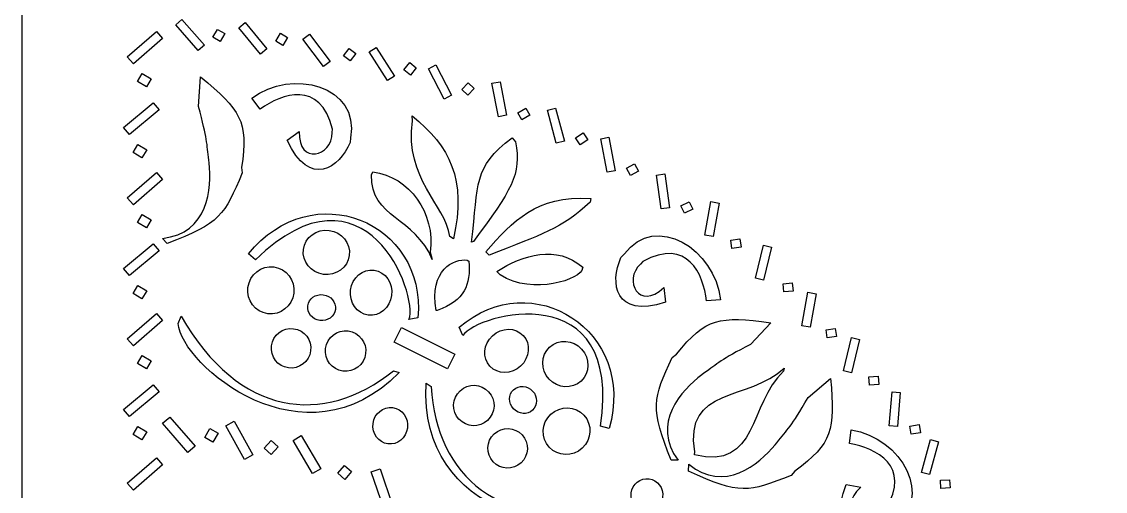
# Model space of a CAD drawing. Header units: centimetres. Extents: x -11.3 to 11.3, y -11.3 to 11.3.
# Drawn here: x -11.27 to -3.92, y -7.06 to -3.88 of the extents above; entities that cross this region are included whole.
import ezdxf

# ---------------------------------------------------------------- set-up
doc = ezdxf.new("R2010")
doc.units = ezdxf.units.CM
doc.header["$MEASUREMENT"] = 0
doc.layers.add('Camada 1', color=7, linetype='Continuous')

msp = doc.modelspace()

# ---------------------------------------------------------------- linework, layer by layer
at = {"layer": 'Camada 1'}
for points, knots in [([(11.26657, -11.26657), (11.26657, -11.26657), (-11.26657, -11.26657), (-11.26657, -11.26657), (-11.26657, -11.26657), (-11.26657, -11.26657), (-11.26657, 11.26657), (-11.26657, 11.26657), (-11.26657, 11.26657), (-11.26657, 11.26657), (11.26657, 11.26657), (11.26657, 11.26657), (11.26657, 11.26657), (11.26657, 11.26657), (11.26657, -11.26657), (11.26657, -11.26657)], [0, 0, 0, 0, 0.2, 0.2, 0.2, 0.2, 0.4, 0.4, 0.4, 0.4, 0.6, 0.6, 0.6, 0.6, 1, 1, 1, 1]), ([(-10.02755, -4.03789), (-10.02755, -4.03789), (-10.17945, -3.86321), (-10.17945, -3.86321), (-10.17945, -3.86321), (-10.17945, -3.86321), (-10.22189, -3.90015), (-10.22189, -3.90015), (-10.22189, -3.90015), (-10.22189, -3.90015), (-10.07002, -4.0748), (-10.07002, -4.0748), (-10.07002, -4.0748), (-10.07002, -4.0748), (-10.02755, -4.03789), (-10.02755, -4.03789)], [0, 0, 0, 0, 0.2, 0.2, 0.2, 0.2, 0.4, 0.4, 0.4, 0.4, 0.6, 0.6, 0.6, 0.6, 1, 1, 1, 1]), ([(-9.60318, -4.06247), (-9.60318, -4.06247), (-9.75092, -3.88425), (-9.75092, -3.88425), (-9.75092, -3.88425), (-9.75092, -3.88425), (-9.79423, -3.92026), (-9.79423, -3.92026), (-9.79423, -3.92026), (-9.79423, -3.92026), (-9.64649, -4.09832), (-9.64649, -4.09832), (-9.64649, -4.09832), (-9.64649, -4.09832), (-9.60318, -4.06247), (-9.60318, -4.06247)], [0, 0, 0, 0, 0.2, 0.2, 0.2, 0.2, 0.4, 0.4, 0.4, 0.4, 0.6, 0.6, 0.6, 0.6, 1, 1, 1, 1]), ([(-10.50838, -4.16507), (-10.50838, -4.16507), (-10.31082, -3.99325), (-10.31082, -3.99325), (-10.31082, -3.99325), (-10.31082, -3.99325), (-10.35262, -3.94528), (-10.35262, -3.94528), (-10.35262, -3.94528), (-10.35262, -3.94528), (-10.55016, -4.11705), (-10.55016, -4.11705), (-10.55016, -4.11705), (-10.55016, -4.11705), (-10.50838, -4.16507), (-10.50838, -4.16507)], [0, 0, 0, 0, 0.2, 0.2, 0.2, 0.2, 0.4, 0.4, 0.4, 0.4, 0.6, 0.6, 0.6, 0.6, 1, 1, 1, 1]), ([(-9.88952, -3.95954), (-9.88952, -3.95954), (-9.93812, -3.93107), (-9.93812, -3.93107), (-9.93812, -3.93107), (-9.93812, -3.93107), (-9.96971, -3.98507), (-9.96971, -3.98507), (-9.96971, -3.98507), (-9.96971, -3.98507), (-9.92113, -4.01343), (-9.92113, -4.01343), (-9.92113, -4.01343), (-9.92113, -4.01343), (-9.88952, -3.95954), (-9.88952, -3.95954)], [0, 0, 0, 0, 0.2, 0.2, 0.2, 0.2, 0.4, 0.4, 0.4, 0.4, 0.6, 0.6, 0.6, 0.6, 1, 1, 1, 1]), ([(-9.46335, -3.9873), (-9.46335, -3.9873), (-9.51124, -3.95775), (-9.51124, -3.95775), (-9.51124, -3.95775), (-9.51124, -3.95775), (-9.54413, -4.01104), (-9.54413, -4.01104), (-9.54413, -4.01104), (-9.54413, -4.01104), (-9.49624, -4.04059), (-9.49624, -4.04059), (-9.49624, -4.04059), (-9.49624, -4.04059), (-9.46335, -3.9873), (-9.46335, -3.9873)], [0, 0, 0, 0, 0.2, 0.2, 0.2, 0.2, 0.4, 0.4, 0.4, 0.4, 0.6, 0.6, 0.6, 0.6, 1, 1, 1, 1]), ([(-9.17485, -4.14806), (-9.17485, -4.14806), (-9.31524, -3.96399), (-9.31524, -3.96399), (-9.31524, -3.96399), (-9.31524, -3.96399), (-9.35998, -3.9982), (-9.35998, -3.9982), (-9.35998, -3.9982), (-9.35998, -3.9982), (-9.21964, -4.18224), (-9.21964, -4.18224), (-9.21964, -4.18224), (-9.21964, -4.18224), (-9.17485, -4.14806), (-9.17485, -4.14806)], [0, 0, 0, 0, 0.2, 0.2, 0.2, 0.2, 0.4, 0.4, 0.4, 0.4, 0.6, 0.6, 0.6, 0.6, 1, 1, 1, 1]), ([(-9.00165, -4.09445), (-9.00165, -4.09445), (-9.04671, -4.06064), (-9.04671, -4.06064), (-9.04671, -4.06064), (-9.04671, -4.06064), (-9.08423, -4.11073), (-9.08423, -4.11073), (-9.08423, -4.11073), (-9.08423, -4.11073), (-9.0392, -4.14454), (-9.0392, -4.14454), (-9.0392, -4.14454), (-9.0392, -4.14454), (-9.00165, -4.09445), (-9.00165, -4.09445)], [0, 0, 0, 0, 0.2, 0.2, 0.2, 0.2, 0.4, 0.4, 0.4, 0.4, 0.6, 0.6, 0.6, 0.6, 1, 1, 1, 1]), ([(-8.73945, -4.24881), (-8.73945, -4.24881), (-8.86304, -4.05315), (-8.86304, -4.05315), (-8.86304, -4.05315), (-8.86304, -4.05315), (-8.91061, -4.08321), (-8.91061, -4.08321), (-8.91061, -4.08321), (-8.91061, -4.08321), (-8.78708, -4.27887), (-8.78708, -4.27887), (-8.78708, -4.27887), (-8.78708, -4.27887), (-8.73945, -4.24881), (-8.73945, -4.24881)], [0, 0, 0, 0, 0.2, 0.2, 0.2, 0.2, 0.4, 0.4, 0.4, 0.4, 0.6, 0.6, 0.6, 0.6, 1, 1, 1, 1]), ([(-8.59113, -4.1923), (-8.59113, -4.1923), (-8.63484, -4.15685), (-8.63484, -4.15685), (-8.63484, -4.15685), (-8.63484, -4.15685), (-8.67424, -4.20545), (-8.67424, -4.20545), (-8.67424, -4.20545), (-8.67424, -4.20545), (-8.63058, -4.24085), (-8.63058, -4.24085), (-8.63058, -4.24085), (-8.63058, -4.24085), (-8.59113, -4.1923), (-8.59113, -4.1923)], [0, 0, 0, 0, 0.2, 0.2, 0.2, 0.2, 0.4, 0.4, 0.4, 0.4, 0.6, 0.6, 0.6, 0.6, 1, 1, 1, 1]), ([(-8.3512, -4.37745), (-8.3512, -4.37745), (-8.45881, -4.17253), (-8.45881, -4.17253), (-8.45881, -4.17253), (-8.45881, -4.17253), (-8.5086, -4.19864), (-8.5086, -4.19864), (-8.5086, -4.19864), (-8.5086, -4.19864), (-8.40105, -4.40361), (-8.40105, -4.40361), (-8.40105, -4.40361), (-8.40105, -4.40361), (-8.3512, -4.37745), (-8.3512, -4.37745)], [0, 0, 0, 0, 0.2, 0.2, 0.2, 0.2, 0.4, 0.4, 0.4, 0.4, 0.6, 0.6, 0.6, 0.6, 1, 1, 1, 1]), ([(-10.41979, -4.3212), (-10.41979, -4.3212), (-10.38762, -4.26625), (-10.38762, -4.26625), (-10.38762, -4.26625), (-10.38762, -4.26625), (-10.44861, -4.23048), (-10.44861, -4.23048), (-10.44861, -4.23048), (-10.44861, -4.23048), (-10.48078, -4.28543), (-10.48078, -4.28543), (-10.48078, -4.28543), (-10.48078, -4.28543), (-10.41979, -4.3212), (-10.41979, -4.3212)], [0, 0, 0, 0, 0.2, 0.2, 0.2, 0.2, 0.4, 0.4, 0.4, 0.4, 0.6, 0.6, 0.6, 0.6, 1, 1, 1, 1]), ([(-10.06766, -4.45445), (-10.00569, -4.67609), (-10.01244, -4.70451), (-9.99733, -4.81907), (-9.99733, -4.81907), (-9.99733, -4.81907), (-9.99566, -4.83743), (-9.99566, -4.83743), (-9.99566, -4.83743), (-9.9755, -5.00721), (-10.00304, -5.31585), (-10.31078, -5.34847), (-10.31078, -5.34847), (-10.31078, -5.34847), (-10.27982, -5.38271), (-10.27982, -5.38271), (-10.27982, -5.38271), (-9.92115, -5.24804), (-9.88932, -5.18941), (-9.77153, -4.90506), (-9.77153, -4.90506), (-9.77153, -4.90506), (-9.77486, -4.86823), (-9.77486, -4.86823), (-9.77486, -4.86823), (-9.72972, -4.5488), (-9.78161, -4.48019), (-10.05352, -4.25376), (-10.05352, -4.25376), (-10.05352, -4.25376), (-10.06766, -4.45445), (-10.06766, -4.45445)], [0, 0, 0, 0, 0.1111111, 0.1111111, 0.1111111, 0.1111111, 0.2222222, 0.2222222, 0.2222222, 0.2222222, 0.3333333, 0.3333333, 0.3333333, 0.3333333, 0.4444444, 0.4444444, 0.4444444, 0.4444444, 0.5555556, 0.5555556, 0.5555556, 0.5555556, 0.6666667, 0.6666667, 0.6666667, 0.6666667, 0.7777778, 0.7777778, 0.7777778, 0.7777778, 1, 1, 1, 1]), ([(-9.64872, -4.47196), (-9.50074, -4.3656), (-9.24489, -4.2727), (-9.15869, -4.60809), (-9.15869, -4.60809), (-9.15869, -4.60809), (-9.16115, -4.63153), (-9.16115, -4.63153), (-9.16115, -4.63153), (-9.16028, -4.79377), (-9.39107, -4.85664), (-9.38451, -4.6241), (-9.38451, -4.6241), (-9.38451, -4.6241), (-9.46717, -4.68257), (-9.46717, -4.68257), (-9.46717, -4.68257), (-9.3117, -5.01632), (-9.11181, -4.86815), (-9.03913, -4.69924), (-9.03913, -4.69924), (-9.03913, -4.69924), (-9.03741, -4.6667), (-9.03741, -4.6667), (-9.03741, -4.6667), (-8.9723, -4.3129), (-9.43309, -4.19257), (-9.70651, -4.39836), (-9.70651, -4.39836), (-9.70651, -4.39836), (-9.64872, -4.47196), (-9.64872, -4.47196)], [0, 0, 0, 0, 0.1111111, 0.1111111, 0.1111111, 0.1111111, 0.2222222, 0.2222222, 0.2222222, 0.2222222, 0.3333333, 0.3333333, 0.3333333, 0.3333333, 0.4444444, 0.4444444, 0.4444444, 0.4444444, 0.5555556, 0.5555556, 0.5555556, 0.5555556, 0.6666667, 0.6666667, 0.6666667, 0.6666667, 0.7777778, 0.7777778, 0.7777778, 0.7777778, 1, 1, 1, 1]), ([(-8.19883, -4.33292), (-8.19883, -4.33292), (-8.23963, -4.29403), (-8.23963, -4.29403), (-8.23963, -4.29403), (-8.23963, -4.29403), (-8.28278, -4.33933), (-8.28278, -4.33933), (-8.28278, -4.33933), (-8.28278, -4.33933), (-8.24206, -4.3782), (-8.24206, -4.3782), (-8.24206, -4.3782), (-8.24206, -4.3782), (-8.19883, -4.33292), (-8.19883, -4.33292)], [0, 0, 0, 0, 0.2, 0.2, 0.2, 0.2, 0.4, 0.4, 0.4, 0.4, 0.6, 0.6, 0.6, 0.6, 1, 1, 1, 1]), ([(-7.97846, -4.51316), (-7.97846, -4.51316), (-8.02304, -4.28609), (-8.02304, -4.28609), (-8.02304, -4.28609), (-8.02304, -4.28609), (-8.07829, -4.29694), (-8.07829, -4.29694), (-8.07829, -4.29694), (-8.07829, -4.29694), (-8.03371, -4.52401), (-8.03371, -4.52401), (-8.03371, -4.52401), (-8.03371, -4.52401), (-7.97846, -4.51316), (-7.97846, -4.51316)], [0, 0, 0, 0, 0.2, 0.2, 0.2, 0.2, 0.4, 0.4, 0.4, 0.4, 0.6, 0.6, 0.6, 0.6, 1, 1, 1, 1]), ([(-10.53616, -4.64505), (-10.53616, -4.64505), (-10.33468, -4.47794), (-10.33468, -4.47794), (-10.33468, -4.47794), (-10.33468, -4.47794), (-10.37537, -4.42894), (-10.37537, -4.42894), (-10.37537, -4.42894), (-10.37537, -4.42894), (-10.5768, -4.596), (-10.5768, -4.596), (-10.5768, -4.596), (-10.5768, -4.596), (-10.53616, -4.64505), (-10.53616, -4.64505)], [0, 0, 0, 0, 0.2, 0.2, 0.2, 0.2, 0.4, 0.4, 0.4, 0.4, 0.6, 0.6, 0.6, 0.6, 1, 1, 1, 1]), ([(-7.81976, -4.51406), (-7.81976, -4.51406), (-7.84767, -4.46519), (-7.84767, -4.46519), (-7.84767, -4.46519), (-7.84767, -4.46519), (-7.90202, -4.49633), (-7.90202, -4.49633), (-7.90202, -4.49633), (-7.90202, -4.49633), (-7.87405, -4.54512), (-7.87405, -4.54512), (-7.87405, -4.54512), (-7.87405, -4.54512), (-7.81976, -4.51406), (-7.81976, -4.51406)], [0, 0, 0, 0, 0.2, 0.2, 0.2, 0.2, 0.4, 0.4, 0.4, 0.4, 0.6, 0.6, 0.6, 0.6, 1, 1, 1, 1]), ([(-7.5869, -4.68948), (-7.5869, -4.68948), (-7.64609, -4.46583), (-7.64609, -4.46583), (-7.64609, -4.46583), (-7.64609, -4.46583), (-7.70049, -4.4802), (-7.70049, -4.4802), (-7.70049, -4.4802), (-7.70049, -4.4802), (-7.64133, -4.70391), (-7.64133, -4.70391), (-7.64133, -4.70391), (-7.64133, -4.70391), (-7.5869, -4.68948), (-7.5869, -4.68948)], [0, 0, 0, 0, 0.2, 0.2, 0.2, 0.2, 0.4, 0.4, 0.4, 0.4, 0.6, 0.6, 0.6, 0.6, 1, 1, 1, 1]), ([(-8.61721, -4.55144), (-8.66933, -4.95242), (-8.39395, -5.11394), (-8.36342, -5.33522), (-8.36342, -5.33522), (-8.36342, -5.33522), (-8.33921, -5.35152), (-8.33921, -5.35152), (-8.33921, -5.35152), (-8.24732, -4.94851), (-8.36289, -4.72279), (-8.61948, -4.51819), (-8.61948, -4.51819), (-8.61948, -4.51819), (-8.61721, -4.55144), (-8.61721, -4.55144)], [0, 0, 0, 0, 0.2, 0.2, 0.2, 0.2, 0.4, 0.4, 0.4, 0.4, 0.6, 0.6, 0.6, 0.6, 1, 1, 1, 1]), ([(-7.94054, -4.66569), (-8.21129, -4.87423), (-8.16438, -4.96946), (-8.21695, -5.37401), (-8.21695, -5.37401), (-8.21695, -5.37401), (-8.20317, -5.36922), (-8.20317, -5.36922), (-8.20317, -5.36922), (-7.94795, -5.0269), (-7.87366, -4.91144), (-7.918, -4.6949), (-7.918, -4.6949), (-7.918, -4.6949), (-7.94054, -4.66569), (-7.94054, -4.66569)], [0, 0, 0, 0, 0.2, 0.2, 0.2, 0.2, 0.4, 0.4, 0.4, 0.4, 0.6, 0.6, 0.6, 0.6, 1, 1, 1, 1]), ([(-7.42844, -4.68006), (-7.42844, -4.68006), (-7.4595, -4.6332), (-7.4595, -4.6332), (-7.4595, -4.6332), (-7.4595, -4.6332), (-7.5117, -4.66765), (-7.5117, -4.66765), (-7.5117, -4.66765), (-7.5117, -4.66765), (-7.48061, -4.71464), (-7.48061, -4.71464), (-7.48061, -4.71464), (-7.48061, -4.71464), (-7.42844, -4.68006), (-7.42844, -4.68006)], [0, 0, 0, 0, 0.2, 0.2, 0.2, 0.2, 0.4, 0.4, 0.4, 0.4, 0.6, 0.6, 0.6, 0.6, 1, 1, 1, 1]), ([(-7.24223, -4.88982), (-7.24223, -4.88982), (-7.28475, -4.66233), (-7.28475, -4.66233), (-7.28475, -4.66233), (-7.28475, -4.66233), (-7.3401, -4.67268), (-7.3401, -4.67268), (-7.3401, -4.67268), (-7.3401, -4.67268), (-7.29755, -4.90017), (-7.29755, -4.90017), (-7.29755, -4.90017), (-7.29755, -4.90017), (-7.24223, -4.88982), (-7.24223, -4.88982)], [0, 0, 0, 0, 0.2, 0.2, 0.2, 0.2, 0.4, 0.4, 0.4, 0.4, 0.6, 0.6, 0.6, 0.6, 1, 1, 1, 1]), ([(-10.4512, -4.80319), (-10.4512, -4.80319), (-10.41778, -4.749), (-10.41778, -4.749), (-10.41778, -4.749), (-10.41778, -4.749), (-10.478, -4.71183), (-10.478, -4.71183), (-10.478, -4.71183), (-10.478, -4.71183), (-10.51139, -4.76602), (-10.51139, -4.76602), (-10.51139, -4.76602), (-10.51139, -4.76602), (-10.4512, -4.80319), (-10.4512, -4.80319)], [0, 0, 0, 0, 0.2, 0.2, 0.2, 0.2, 0.4, 0.4, 0.4, 0.4, 0.6, 0.6, 0.6, 0.6, 1, 1, 1, 1]), ([(-8.57996, -5.88666), (-8.5217, -5.23565), (-9.29709, -4.91752), (-9.72905, -5.4542), (-9.72905, -5.4542), (-9.72905, -5.4542), (-9.68145, -5.49323), (-9.68145, -5.49323), (-9.68145, -5.49323), (-8.93588, -4.77354), (-8.57274, -5.7295), (-8.64079, -5.89855), (-8.64079, -5.89855), (-8.64079, -5.89855), (-8.57996, -5.88666), (-8.57996, -5.88666)], [0, 0, 0, 0, 0.2, 0.2, 0.2, 0.2, 0.4, 0.4, 0.4, 0.4, 0.6, 0.6, 0.6, 0.6, 1, 1, 1, 1]), ([(-7.08356, -4.89217), (-7.08356, -4.89217), (-7.11105, -4.84301), (-7.11105, -4.84301), (-7.11105, -4.84301), (-7.11105, -4.84301), (-7.16563, -4.87357), (-7.16563, -4.87357), (-7.16563, -4.87357), (-7.16563, -4.87357), (-7.13811, -4.92276), (-7.13811, -4.92276), (-7.13811, -4.92276), (-7.13811, -4.92276), (-7.08356, -4.89217), (-7.08356, -4.89217)], [0, 0, 0, 0, 0.2, 0.2, 0.2, 0.2, 0.4, 0.4, 0.4, 0.4, 0.6, 0.6, 0.6, 0.6, 1, 1, 1, 1]), ([(-10.50838, -5.12133), (-10.50838, -5.12133), (-10.31082, -4.94951), (-10.31082, -4.94951), (-10.31082, -4.94951), (-10.31082, -4.94951), (-10.35262, -4.90157), (-10.35262, -4.90157), (-10.35262, -4.90157), (-10.35262, -4.90157), (-10.55016, -5.07328), (-10.55016, -5.07328), (-10.55016, -5.07328), (-10.55016, -5.07328), (-10.50838, -5.12133), (-10.50838, -5.12133)], [0, 0, 0, 0, 0.2, 0.2, 0.2, 0.2, 0.4, 0.4, 0.4, 0.4, 0.6, 0.6, 0.6, 0.6, 1, 1, 1, 1]), ([(-8.49604, -5.44314), (-8.46111, -5.17467), (-8.63566, -4.93104), (-8.88625, -4.89847), (-8.88625, -4.89847), (-8.88625, -4.89847), (-8.89525, -4.91702), (-8.89525, -4.91702), (-8.89525, -4.91702), (-8.90075, -5.21277), (-8.59691, -5.20608), (-8.48245, -5.49101), (-8.48245, -5.49101), (-8.48245, -5.49101), (-8.49604, -5.44314), (-8.49604, -5.44314)], [0, 0, 0, 0, 0.2, 0.2, 0.2, 0.2, 0.4, 0.4, 0.4, 0.4, 0.6, 0.6, 0.6, 0.6, 1, 1, 1, 1]), ([(-6.87395, -5.14083), (-6.87395, -5.14083), (-6.90626, -4.91167), (-6.90626, -4.91167), (-6.90626, -4.91167), (-6.90626, -4.91167), (-6.96201, -4.9195), (-6.96201, -4.9195), (-6.96201, -4.9195), (-6.96201, -4.9195), (-6.9297, -5.14874), (-6.9297, -5.14874), (-6.9297, -5.14874), (-6.9297, -5.14874), (-6.87395, -5.14083), (-6.87395, -5.14083)], [0, 0, 0, 0, 0.2, 0.2, 0.2, 0.2, 0.4, 0.4, 0.4, 0.4, 0.6, 0.6, 0.6, 0.6, 1, 1, 1, 1]), ([(-7.40786, -5.07738), (-7.78042, -5.05537), (-7.93517, -5.23277), (-8.12009, -5.43933), (-8.12009, -5.43933), (-8.12009, -5.43933), (-8.0967, -5.46206), (-8.0967, -5.46206), (-8.0967, -5.46206), (-7.74279, -5.32371), (-7.60569, -5.28225), (-7.41124, -5.10334), (-7.41124, -5.10334), (-7.41124, -5.10334), (-7.40786, -5.07738), (-7.40786, -5.07738)], [0, 0, 0, 0, 0.2, 0.2, 0.2, 0.2, 0.4, 0.4, 0.4, 0.4, 0.6, 0.6, 0.6, 0.6, 1, 1, 1, 1]), ([(-6.71555, -5.1503), (-6.71555, -5.1503), (-6.74079, -5.09998), (-6.74079, -5.09998), (-6.74079, -5.09998), (-6.74079, -5.09998), (-6.7967, -5.12811), (-6.7967, -5.12811), (-6.7967, -5.12811), (-6.7967, -5.12811), (-6.77146, -5.17843), (-6.77146, -5.17843), (-6.77146, -5.17843), (-6.77146, -5.17843), (-6.71555, -5.1503), (-6.71555, -5.1503)], [0, 0, 0, 0, 0.2, 0.2, 0.2, 0.2, 0.4, 0.4, 0.4, 0.4, 0.6, 0.6, 0.6, 0.6, 1, 1, 1, 1]), ([(-6.57879, -5.33673), (-6.57879, -5.33673), (-6.53749, -5.10895), (-6.53749, -5.10895), (-6.53749, -5.10895), (-6.53749, -5.10895), (-6.59292, -5.0989), (-6.59292, -5.0989), (-6.59292, -5.0989), (-6.59292, -5.0989), (-6.6342, -5.32665), (-6.6342, -5.32665), (-6.6342, -5.32665), (-6.6342, -5.32665), (-6.57879, -5.33673), (-6.57879, -5.33673)], [0, 0, 0, 0, 0.2, 0.2, 0.2, 0.2, 0.4, 0.4, 0.4, 0.4, 0.6, 0.6, 0.6, 0.6, 1, 1, 1, 1]), ([(-10.41979, -5.27743), (-10.41979, -5.27743), (-10.38762, -5.22248), (-10.38762, -5.22248), (-10.38762, -5.22248), (-10.38762, -5.22248), (-10.44861, -5.18671), (-10.44861, -5.18671), (-10.44861, -5.18671), (-10.44861, -5.18671), (-10.48078, -5.24166), (-10.48078, -5.24166), (-10.48078, -5.24166), (-10.48078, -5.24166), (-10.41979, -5.27743), (-10.41979, -5.27743)], [0, 0, 0, 0, 0.2, 0.2, 0.2, 0.2, 0.4, 0.4, 0.4, 0.4, 0.6, 0.6, 0.6, 0.6, 1, 1, 1, 1]), ([(-6.52899, -5.76456), (-6.56378, -5.4242), (-6.96521, -5.16782), (-7.18045, -5.45603), (-7.18045, -5.45603), (-7.18045, -5.45603), (-7.20326, -5.47937), (-7.20326, -5.47937), (-7.20326, -5.47937), (-7.27777, -5.64751), (-7.25067, -5.89477), (-6.9001, -5.78219), (-6.9001, -5.78219), (-6.9001, -5.78219), (-6.91336, -5.68173), (-6.91336, -5.68173), (-6.91336, -5.68173), (-7.07944, -5.84453), (-7.19017, -5.63254), (-7.07055, -5.52301), (-7.07055, -5.52301), (-7.07055, -5.52301), (-7.05512, -5.50523), (-7.05512, -5.50523), (-7.05512, -5.50523), (-6.75051, -5.34061), (-6.64478, -5.59143), (-6.62218, -5.77222), (-6.62218, -5.77222), (-6.62218, -5.77222), (-6.52899, -5.76456), (-6.52899, -5.76456)], [0, 0, 0, 0, 0.1111111, 0.1111111, 0.1111111, 0.1111111, 0.2222222, 0.2222222, 0.2222222, 0.2222222, 0.3333333, 0.3333333, 0.3333333, 0.3333333, 0.4444444, 0.4444444, 0.4444444, 0.4444444, 0.5555556, 0.5555556, 0.5555556, 0.5555556, 0.6666667, 0.6666667, 0.6666667, 0.6666667, 0.7777778, 0.7777778, 0.7777778, 0.7777778, 1, 1, 1, 1]), ([(-9.18146, -5.29482), (-9.26729, -5.28365), (-9.34555, -5.34131), (-9.35622, -5.42351), (-9.35622, -5.42351), (-9.36694, -5.50577), (-9.30598, -5.58155), (-9.22017, -5.59268), (-9.22017, -5.59268), (-9.13429, -5.6039), (-9.05602, -5.54617), (-9.04533, -5.46399), (-9.04533, -5.46399), (-9.03467, -5.38173), (-9.09561, -5.3059), (-9.18146, -5.29482)], [0, 0, 0, 0, 0.2, 0.2, 0.2, 0.2, 0.4, 0.4, 0.4, 0.4, 0.6, 0.6, 0.6, 0.6, 1, 1, 1, 1]), ([(-6.38876, -5.40726), (-6.38876, -5.40726), (-6.39691, -5.35159), (-6.39691, -5.35159), (-6.39691, -5.35159), (-6.39691, -5.35159), (-6.45885, -5.36067), (-6.45885, -5.36067), (-6.45885, -5.36067), (-6.45885, -5.36067), (-6.45059, -5.41636), (-6.45059, -5.41636), (-6.45059, -5.41636), (-6.45059, -5.41636), (-6.38876, -5.40726), (-6.38876, -5.40726)], [0, 0, 0, 0, 0.2, 0.2, 0.2, 0.2, 0.4, 0.4, 0.4, 0.4, 0.6, 0.6, 0.6, 0.6, 1, 1, 1, 1]), ([(-10.53616, -5.60128), (-10.53616, -5.60128), (-10.33468, -5.43417), (-10.33468, -5.43417), (-10.33468, -5.43417), (-10.33468, -5.43417), (-10.37537, -5.38517), (-10.37537, -5.38517), (-10.37537, -5.38517), (-10.37537, -5.38517), (-10.5768, -5.55223), (-10.5768, -5.55223), (-10.5768, -5.55223), (-10.5768, -5.55223), (-10.53616, -5.60128), (-10.53616, -5.60128)], [0, 0, 0, 0, 0.2, 0.2, 0.2, 0.2, 0.4, 0.4, 0.4, 0.4, 0.6, 0.6, 0.6, 0.6, 1, 1, 1, 1]), ([(-8.02203, -5.59697), (-7.79668, -5.73818), (-7.4726, -5.62618), (-7.46283, -5.55104), (-7.46283, -5.55104), (-7.46283, -5.55104), (-7.46196, -5.54461), (-7.46196, -5.54461), (-7.46196, -5.54461), (-7.63944, -5.38975), (-7.86582, -5.45918), (-8.04539, -5.57416), (-8.04539, -5.57416), (-8.04539, -5.57416), (-8.02203, -5.59697), (-8.02203, -5.59697)], [0, 0, 0, 0, 0.2, 0.2, 0.2, 0.2, 0.4, 0.4, 0.4, 0.4, 0.6, 0.6, 0.6, 0.6, 1, 1, 1, 1]), ([(-6.23604, -5.63253), (-6.23604, -5.63253), (-6.18273, -5.40732), (-6.18273, -5.40732), (-6.18273, -5.40732), (-6.18273, -5.40732), (-6.23753, -5.39436), (-6.23753, -5.39436), (-6.23753, -5.39436), (-6.23753, -5.39436), (-6.29079, -5.61955), (-6.29079, -5.61955), (-6.29079, -5.61955), (-6.29079, -5.61955), (-6.23604, -5.63253), (-6.23604, -5.63253)], [0, 0, 0, 0, 0.2, 0.2, 0.2, 0.2, 0.4, 0.4, 0.4, 0.4, 0.6, 0.6, 0.6, 0.6, 1, 1, 1, 1]), ([(-8.24592, -5.4954), (-8.3354, -5.48378), (-8.50466, -5.56049), (-8.45497, -5.83708), (-8.45497, -5.83708), (-8.45497, -5.83708), (-8.44846, -5.8379), (-8.44846, -5.8379), (-8.44846, -5.8379), (-8.26182, -5.7699), (-8.22161, -5.66317), (-8.2338, -5.50357), (-8.2338, -5.50357), (-8.2338, -5.50357), (-8.24592, -5.4954), (-8.24592, -5.4954)], [0, 0, 0, 0, 0.2, 0.2, 0.2, 0.2, 0.4, 0.4, 0.4, 0.4, 0.6, 0.6, 0.6, 0.6, 1, 1, 1, 1]), ([(-9.55609, -5.54249), (-9.64197, -5.53132), (-9.72077, -5.59337), (-9.73217, -5.68092), (-9.73217, -5.68092), (-9.74355, -5.76858), (-9.6832, -5.84872), (-9.59734, -5.8598), (-9.59734, -5.8598), (-9.51148, -5.87102), (-9.43266, -5.80903), (-9.42129, -5.72137), (-9.42129, -5.72137), (-9.40988, -5.63375), (-9.47023, -5.55374), (-9.55609, -5.54249)], [0, 0, 0, 0, 0.2, 0.2, 0.2, 0.2, 0.4, 0.4, 0.4, 0.4, 0.6, 0.6, 0.6, 0.6, 1, 1, 1, 1]), ([(-8.87738, -5.5648), (-8.95424, -5.55488), (-9.02544, -5.61489), (-9.03637, -5.69902), (-9.03637, -5.69902), (-9.0473, -5.783), (-8.99382, -5.85923), (-8.91688, -5.86925), (-8.91688, -5.86925), (-8.83994, -5.87917), (-8.76877, -5.81922), (-8.75787, -5.73513), (-8.75787, -5.73513), (-8.74694, -5.65102), (-8.80041, -5.5748), (-8.87738, -5.5648)], [0, 0, 0, 0, 0.2, 0.2, 0.2, 0.2, 0.4, 0.4, 0.4, 0.4, 0.6, 0.6, 0.6, 0.6, 1, 1, 1, 1]), ([(-8.27508, -6.00818), (-8.17679, -5.85485), (-7.18714, -5.59686), (-7.34187, -6.62154), (-7.34187, -6.62154), (-7.34187, -6.62154), (-7.28237, -6.63773), (-7.28237, -6.63773), (-7.28237, -6.63773), (-7.09528, -5.97471), (-7.80381, -5.52704), (-8.30067, -5.9518), (-8.30067, -5.9518), (-8.30067, -5.9518), (-8.27508, -6.00818), (-8.27508, -6.00818)], [0, 0, 0, 0, 0.2, 0.2, 0.2, 0.2, 0.4, 0.4, 0.4, 0.4, 0.6, 0.6, 0.6, 0.6, 1, 1, 1, 1]), ([(-6.0361, -5.70619), (-6.0361, -5.70619), (-6.04134, -5.65015), (-6.04134, -5.65015), (-6.04134, -5.65015), (-6.04134, -5.65015), (-6.10362, -5.65597), (-6.10362, -5.65597), (-6.10362, -5.65597), (-6.10362, -5.65597), (-6.09835, -5.71198), (-6.09835, -5.71198), (-6.09835, -5.71198), (-6.09835, -5.71198), (-6.0361, -5.70619), (-6.0361, -5.70619)], [0, 0, 0, 0, 0.2, 0.2, 0.2, 0.2, 0.4, 0.4, 0.4, 0.4, 0.6, 0.6, 0.6, 0.6, 1, 1, 1, 1]), ([(-10.4512, -5.75948), (-10.4512, -5.75948), (-10.41778, -5.70527), (-10.41778, -5.70527), (-10.41778, -5.70527), (-10.41778, -5.70527), (-10.478, -5.6681), (-10.478, -5.6681), (-10.478, -5.6681), (-10.478, -5.6681), (-10.51139, -5.72231), (-10.51139, -5.72231), (-10.51139, -5.72231), (-10.51139, -5.72231), (-10.4512, -5.75948), (-10.4512, -5.75948)], [0, 0, 0, 0, 0.2, 0.2, 0.2, 0.2, 0.4, 0.4, 0.4, 0.4, 0.6, 0.6, 0.6, 0.6, 1, 1, 1, 1]), ([(-9.22166, -5.73085), (-9.27352, -5.72413), (-9.32067, -5.75781), (-9.32691, -5.80604), (-9.32691, -5.80604), (-9.33321, -5.85441), (-9.29622, -5.89904), (-9.24439, -5.90574), (-9.24439, -5.90574), (-9.19253, -5.91257), (-9.14538, -5.87878), (-9.13911, -5.83044), (-9.13911, -5.83044), (-9.13281, -5.78218), (-9.16977, -5.73757), (-9.22166, -5.73085)], [0, 0, 0, 0, 0.2, 0.2, 0.2, 0.2, 0.4, 0.4, 0.4, 0.4, 0.6, 0.6, 0.6, 0.6, 1, 1, 1, 1]), ([(-5.92069, -5.95207), (-5.92069, -5.95207), (-5.87952, -5.72421), (-5.87952, -5.72421), (-5.87952, -5.72421), (-5.87952, -5.72421), (-5.935, -5.71429), (-5.935, -5.71429), (-5.935, -5.71429), (-5.935, -5.71429), (-5.97609, -5.94196), (-5.97609, -5.94196), (-5.97609, -5.94196), (-5.97609, -5.94196), (-5.92069, -5.95207), (-5.92069, -5.95207)], [0, 0, 0, 0, 0.2, 0.2, 0.2, 0.2, 0.4, 0.4, 0.4, 0.4, 0.6, 0.6, 0.6, 0.6, 1, 1, 1, 1]), ([(-10.50838, -6.07756), (-10.50838, -6.07756), (-10.31082, -5.90577), (-10.31082, -5.90577), (-10.31082, -5.90577), (-10.31082, -5.90577), (-10.35262, -5.85777), (-10.35262, -5.85777), (-10.35262, -5.85777), (-10.35262, -5.85777), (-10.55016, -6.02954), (-10.55016, -6.02954), (-10.55016, -6.02954), (-10.55016, -6.02954), (-10.50838, -6.07756), (-10.50838, -6.07756)], [0, 0, 0, 0, 0.2, 0.2, 0.2, 0.2, 0.4, 0.4, 0.4, 0.4, 0.6, 0.6, 0.6, 0.6, 1, 1, 1, 1]), ([(-8.74533, -6.24721), (-9.22274, -6.62649), (-9.79353, -6.55884), (-10.18556, -5.87566), (-10.18556, -5.87566), (-10.18556, -5.87566), (-10.20525, -5.9258), (-10.20525, -5.9258), (-10.20525, -5.9258), (-10.18313, -6.21189), (-9.34562, -6.91344), (-8.70731, -6.25873), (-8.70731, -6.25873), (-8.70731, -6.25873), (-8.74533, -6.24721), (-8.74533, -6.24721)], [0, 0, 0, 0, 0.2, 0.2, 0.2, 0.2, 0.4, 0.4, 0.4, 0.4, 0.6, 0.6, 0.6, 0.6, 1, 1, 1, 1]), ([(-6.18707, -5.92098), (-6.53791, -5.87539), (-6.62353, -5.88402), (-6.82728, -6.1341), (-6.82728, -6.1341), (-6.82728, -6.1341), (-6.85654, -6.15672), (-6.85654, -6.15672), (-6.85654, -6.15672), (-6.98507, -6.43636), (-7.00645, -6.49951), (-6.86154, -6.85414), (-6.86154, -6.85414), (-6.86154, -6.85414), (-6.81537, -6.85358), (-6.81537, -6.85358), (-6.81537, -6.85358), (-7.00047, -6.60559), (-6.79277, -6.37574), (-6.65453, -6.27515), (-6.65453, -6.27515), (-6.65453, -6.27515), (-6.63998, -6.26388), (-6.63998, -6.26388), (-6.63998, -6.26388), (-6.54568, -6.19713), (-6.52933, -6.17278), (-6.32468, -6.06774), (-6.32468, -6.06774), (-6.32468, -6.06774), (-6.18707, -5.92098), (-6.18707, -5.92098)], [0, 0, 0, 0, 0.1111111, 0.1111111, 0.1111111, 0.1111111, 0.2222222, 0.2222222, 0.2222222, 0.2222222, 0.3333333, 0.3333333, 0.3333333, 0.3333333, 0.4444444, 0.4444444, 0.4444444, 0.4444444, 0.5555556, 0.5555556, 0.5555556, 0.5555556, 0.6666667, 0.6666667, 0.6666667, 0.6666667, 0.7777778, 0.7777778, 0.7777778, 0.7777778, 1, 1, 1, 1]), ([(-8.07405, -6.00893), (-8.13628, -6.06664), (-8.14398, -6.1594), (-8.09125, -6.21634), (-8.09125, -6.21634), (-8.03852, -6.27317), (-7.94539, -6.27264), (-7.88323, -6.21502), (-7.88323, -6.21502), (-7.82103, -6.15739), (-7.81333, -6.06452), (-7.86606, -6.00769), (-7.86606, -6.00769), (-7.91874, -5.95072), (-8.01187, -5.95141), (-8.07405, -6.00893)], [0, 0, 0, 0, 0.2, 0.2, 0.2, 0.2, 0.4, 0.4, 0.4, 0.4, 0.6, 0.6, 0.6, 0.6, 1, 1, 1, 1]), ([(-9.42282, -5.96159), (-9.49614, -5.95209), (-9.56337, -6.00379), (-9.57287, -6.07711), (-9.57287, -6.07711), (-9.5824, -6.15037), (-9.53064, -6.2176), (-9.45733, -6.22713), (-9.45733, -6.22713), (-9.38404, -6.23666), (-9.31684, -6.18496), (-9.30734, -6.11167), (-9.30734, -6.11167), (-9.2978, -6.03829), (-9.3495, -5.97106), (-9.42282, -5.96159)], [0, 0, 0, 0, 0.2, 0.2, 0.2, 0.2, 0.4, 0.4, 0.4, 0.4, 0.6, 0.6, 0.6, 0.6, 1, 1, 1, 1]), ([(-9.05269, -5.97667), (-9.12781, -5.96699), (-9.19657, -6.02001), (-9.20636, -6.0951), (-9.20636, -6.0951), (-9.21618, -6.17014), (-9.16315, -6.23895), (-9.08804, -6.2488), (-9.08804, -6.2488), (-9.0129, -6.25854), (-8.94413, -6.20554), (-8.93437, -6.1304), (-8.93437, -6.1304), (-8.92458, -6.05539), (-8.97755, -5.98649), (-9.05269, -5.97667)], [0, 0, 0, 0, 0.2, 0.2, 0.2, 0.2, 0.4, 0.4, 0.4, 0.4, 0.6, 0.6, 0.6, 0.6, 1, 1, 1, 1]), ([(-8.32853, -6.13476), (-8.32853, -6.13476), (-8.6904, -5.95291), (-8.6904, -5.95291), (-8.6904, -5.95291), (-8.6904, -5.95291), (-8.74025, -6.05218), (-8.74025, -6.05218), (-8.74025, -6.05218), (-8.74025, -6.05218), (-8.37841, -6.23392), (-8.37841, -6.23392), (-8.37841, -6.23392), (-8.37841, -6.23392), (-8.32853, -6.13476), (-8.32853, -6.13476)], [0, 0, 0, 0, 0.2, 0.2, 0.2, 0.2, 0.4, 0.4, 0.4, 0.4, 0.6, 0.6, 0.6, 0.6, 1, 1, 1, 1]), ([(-5.74225, -6.01469), (-5.74225, -6.01469), (-5.75045, -5.959), (-5.75045, -5.959), (-5.75045, -5.959), (-5.75045, -5.959), (-5.81239, -5.96813), (-5.81239, -5.96813), (-5.81239, -5.96813), (-5.81239, -5.96813), (-5.80413, -6.0238), (-5.80413, -6.0238), (-5.80413, -6.0238), (-5.80413, -6.0238), (-5.74225, -6.01469), (-5.74225, -6.01469)], [0, 0, 0, 0, 0.2, 0.2, 0.2, 0.2, 0.4, 0.4, 0.4, 0.4, 0.6, 0.6, 0.6, 0.6, 1, 1, 1, 1]), ([(-5.64039, -6.26009), (-5.64039, -6.26009), (-5.58475, -6.03546), (-5.58475, -6.03546), (-5.58475, -6.03546), (-5.58475, -6.03546), (-5.63941, -6.02194), (-5.63941, -6.02194), (-5.63941, -6.02194), (-5.63941, -6.02194), (-5.69508, -6.24652), (-5.69508, -6.24652), (-5.69508, -6.24652), (-5.69508, -6.24652), (-5.64039, -6.26009), (-5.64039, -6.26009)], [0, 0, 0, 0, 0.2, 0.2, 0.2, 0.2, 0.4, 0.4, 0.4, 0.4, 0.6, 0.6, 0.6, 0.6, 1, 1, 1, 1]), ([(-7.68652, -6.08618), (-7.74737, -6.14254), (-7.74899, -6.23977), (-7.69017, -6.30322), (-7.69017, -6.30322), (-7.63135, -6.36669), (-7.53433, -6.37257), (-7.47342, -6.31616), (-7.47342, -6.31616), (-7.41254, -6.25978), (-7.41093, -6.16257), (-7.46974, -6.09907), (-7.46974, -6.09907), (-7.52861, -6.03554), (-7.62564, -6.0298), (-7.68652, -6.08618)], [0, 0, 0, 0, 0.2, 0.2, 0.2, 0.2, 0.4, 0.4, 0.4, 0.4, 0.6, 0.6, 0.6, 0.6, 1, 1, 1, 1]), ([(-10.41979, -6.23364), (-10.41979, -6.23364), (-10.38762, -6.17879), (-10.38762, -6.17879), (-10.38762, -6.17879), (-10.38762, -6.17879), (-10.44861, -6.14297), (-10.44861, -6.14297), (-10.44861, -6.14297), (-10.44861, -6.14297), (-10.48078, -6.19795), (-10.48078, -6.19795), (-10.48078, -6.19795), (-10.48078, -6.19795), (-10.41979, -6.23364), (-10.41979, -6.23364)], [0, 0, 0, 0, 0.2, 0.2, 0.2, 0.2, 0.4, 0.4, 0.4, 0.4, 0.6, 0.6, 0.6, 0.6, 1, 1, 1, 1]), ([(-6.70518, -6.8177), (-6.26671, -6.92078), (-6.34088, -6.47393), (-6.09992, -6.24919), (-6.09992, -6.24919), (-6.09992, -6.24919), (-6.09547, -6.22921), (-6.09547, -6.22921), (-6.09547, -6.22921), (-6.33553, -6.45485), (-6.77653, -6.3515), (-6.7025, -6.79584), (-6.7025, -6.79584), (-6.7025, -6.79584), (-6.70518, -6.8177), (-6.70518, -6.8177)], [0, 0, 0, 0, 0.2, 0.2, 0.2, 0.2, 0.4, 0.4, 0.4, 0.4, 0.6, 0.6, 0.6, 0.6, 1, 1, 1, 1]), ([(-5.93455, -6.4289), (-6.04935, -6.62826), (-6.07438, -6.64337), (-6.14563, -6.73436), (-6.14563, -6.73436), (-6.14563, -6.73436), (-6.15756, -6.74841), (-6.15756, -6.74841), (-6.15756, -6.74841), (-6.26466, -6.88168), (-6.50432, -7.07798), (-6.74306, -6.88123), (-6.74306, -6.88123), (-6.74306, -6.88123), (-6.74586, -6.92727), (-6.74586, -6.92727), (-6.74586, -6.92727), (-6.39854, -7.08909), (-6.33451, -7.07078), (-6.04897, -6.9559), (-6.04897, -6.9559), (-6.04897, -6.9559), (-6.025, -6.9277), (-6.025, -6.9277), (-6.025, -6.9277), (-5.76536, -6.73627), (-5.75253, -6.65121), (-5.78129, -6.29857), (-5.78129, -6.29857), (-5.78129, -6.29857), (-5.93455, -6.4289), (-5.93455, -6.4289)], [0, 0, 0, 0, 0.1111111, 0.1111111, 0.1111111, 0.1111111, 0.2222222, 0.2222222, 0.2222222, 0.2222222, 0.3333333, 0.3333333, 0.3333333, 0.3333333, 0.4444444, 0.4444444, 0.4444444, 0.4444444, 0.5555556, 0.5555556, 0.5555556, 0.5555556, 0.6666667, 0.6666667, 0.6666667, 0.6666667, 0.7777778, 0.7777778, 0.7777778, 0.7777778, 1, 1, 1, 1]), ([(-5.45441, -6.33989), (-5.45441, -6.33989), (-5.45899, -6.28369), (-5.45899, -6.28369), (-5.45899, -6.28369), (-5.45899, -6.28369), (-5.52138, -6.28893), (-5.52138, -6.28893), (-5.52138, -6.28893), (-5.52138, -6.28893), (-5.5167, -6.34502), (-5.5167, -6.34502), (-5.5167, -6.34502), (-5.5167, -6.34502), (-5.45441, -6.33989), (-5.45441, -6.33989)], [0, 0, 0, 0, 0.2, 0.2, 0.2, 0.2, 0.4, 0.4, 0.4, 0.4, 0.6, 0.6, 0.6, 0.6, 1, 1, 1, 1]), ([(-10.53616, -6.55757), (-10.53616, -6.55757), (-10.33468, -6.39043), (-10.33468, -6.39043), (-10.33468, -6.39043), (-10.33468, -6.39043), (-10.37537, -6.34143), (-10.37537, -6.34143), (-10.37537, -6.34143), (-10.37537, -6.34143), (-10.5768, -6.50849), (-10.5768, -6.50849), (-10.5768, -6.50849), (-10.5768, -6.50849), (-10.53616, -6.55757), (-10.53616, -6.55757)], [0, 0, 0, 0, 0.2, 0.2, 0.2, 0.2, 0.4, 0.4, 0.4, 0.4, 0.6, 0.6, 0.6, 0.6, 1, 1, 1, 1]), ([(-8.52326, -6.33169), (-8.58808, -7.24374), (-7.50721, -7.40301), (-7.27879, -7.22942), (-7.27879, -7.22942), (-7.27879, -7.22942), (-7.25445, -7.18145), (-7.25445, -7.18145), (-7.25445, -7.18145), (-8.02547, -7.34269), (-8.45529, -6.96121), (-8.48934, -6.35251), (-8.48934, -6.35251), (-8.48934, -6.35251), (-8.52326, -6.33169), (-8.52326, -6.33169)], [0, 0, 0, 0, 0.2, 0.2, 0.2, 0.2, 0.4, 0.4, 0.4, 0.4, 0.6, 0.6, 0.6, 0.6, 1, 1, 1, 1]), ([(-8.29395, -6.3818), (-8.34954, -6.43329), (-8.35285, -6.52007), (-8.30138, -6.57566), (-8.30138, -6.57566), (-8.24989, -6.6312), (-8.16308, -6.6345), (-8.10749, -6.58304), (-8.10749, -6.58304), (-8.05198, -6.53155), (-8.04865, -6.44474), (-8.10016, -6.38929), (-8.10016, -6.38929), (-8.1516, -6.33368), (-8.23841, -6.33042), (-8.29395, -6.3818)], [0, 0, 0, 0, 0.2, 0.2, 0.2, 0.2, 0.4, 0.4, 0.4, 0.4, 0.6, 0.6, 0.6, 0.6, 1, 1, 1, 1]), ([(-7.93091, -6.3749), (-7.96663, -6.40803), (-7.96676, -6.46592), (-7.93125, -6.50431), (-7.93125, -6.50431), (-7.89569, -6.5427), (-7.8379, -6.54699), (-7.80219, -6.51386), (-7.80219, -6.51386), (-7.76644, -6.48076), (-7.76637, -6.4229), (-7.8019, -6.38448), (-7.8019, -6.38448), (-7.83741, -6.34611), (-7.89519, -6.34185), (-7.93091, -6.3749)], [0, 0, 0, 0, 0.2, 0.2, 0.2, 0.2, 0.4, 0.4, 0.4, 0.4, 0.6, 0.6, 0.6, 0.6, 1, 1, 1, 1]), ([(-5.32863, -6.6249), (-5.32863, -6.6249), (-5.30871, -6.39429), (-5.30871, -6.39429), (-5.30871, -6.39429), (-5.30871, -6.39429), (-5.36472, -6.3894), (-5.36472, -6.3894), (-5.36472, -6.3894), (-5.36472, -6.3894), (-5.38464, -6.62001), (-5.38464, -6.62001), (-5.38464, -6.62001), (-5.38464, -6.62001), (-5.32863, -6.6249), (-5.32863, -6.6249)], [0, 0, 0, 0, 0.2, 0.2, 0.2, 0.2, 0.4, 0.4, 0.4, 0.4, 0.6, 0.6, 0.6, 0.6, 1, 1, 1, 1]), ([(-8.75141, -6.49669), (-8.81581, -6.4883), (-8.87516, -6.53667), (-8.88397, -6.60456), (-8.88397, -6.60456), (-8.89281, -6.67251), (-8.84777, -6.73439), (-8.7834, -6.74283), (-8.7834, -6.74283), (-8.719, -6.75111), (-8.65968, -6.70282), (-8.65082, -6.63488), (-8.65082, -6.63488), (-8.64198, -6.56691), (-8.68701, -6.50494), (-8.75141, -6.49669)], [0, 0, 0, 0, 0.2, 0.2, 0.2, 0.2, 0.4, 0.4, 0.4, 0.4, 0.6, 0.6, 0.6, 0.6, 1, 1, 1, 1]), ([(-7.67845, -6.54174), (-7.7433, -6.60177), (-7.74814, -6.70197), (-7.6893, -6.76542), (-7.6893, -6.76542), (-7.63051, -6.82887), (-7.53026, -6.83175), (-7.46544, -6.77161), (-7.46544, -6.77161), (-7.40059, -6.71155), (-7.39578, -6.6114), (-7.45457, -6.54796), (-7.45457, -6.54796), (-7.5134, -6.48441), (-7.61365, -6.4816), (-7.67845, -6.54174)], [0, 0, 0, 0, 0.2, 0.2, 0.2, 0.2, 0.4, 0.4, 0.4, 0.4, 0.6, 0.6, 0.6, 0.6, 1, 1, 1, 1]), ([(-10.09102, -6.75815), (-10.09102, -6.75815), (-10.26281, -6.56072), (-10.26281, -6.56072), (-10.26281, -6.56072), (-10.26281, -6.56072), (-10.31081, -6.60242), (-10.31081, -6.60242), (-10.31081, -6.60242), (-10.31081, -6.60242), (-10.13904, -6.79993), (-10.13904, -6.79993), (-10.13904, -6.79993), (-10.13904, -6.79993), (-10.09102, -6.75815), (-10.09102, -6.75815)], [0, 0, 0, 0, 0.2, 0.2, 0.2, 0.2, 0.4, 0.4, 0.4, 0.4, 0.6, 0.6, 0.6, 0.6, 1, 1, 1, 1]), ([(-9.69918, -6.8176), (-9.69918, -6.8176), (-9.82647, -6.58884), (-9.82647, -6.58884), (-9.82647, -6.58884), (-9.82647, -6.58884), (-9.88209, -6.61988), (-9.88209, -6.61988), (-9.88209, -6.61988), (-9.88209, -6.61988), (-9.75475, -6.84853), (-9.75475, -6.84853), (-9.75475, -6.84853), (-9.75475, -6.84853), (-9.69918, -6.8176), (-9.69918, -6.8176)], [0, 0, 0, 0, 0.2, 0.2, 0.2, 0.2, 0.4, 0.4, 0.4, 0.4, 0.6, 0.6, 0.6, 0.6, 1, 1, 1, 1]), ([(-5.17271, -6.66737), (-5.17271, -6.66737), (-5.18176, -6.61173), (-5.18176, -6.61173), (-5.18176, -6.61173), (-5.18176, -6.61173), (-5.24357, -6.62178), (-5.24357, -6.62178), (-5.24357, -6.62178), (-5.24357, -6.62178), (-5.23447, -6.67734), (-5.23447, -6.67734), (-5.23447, -6.67734), (-5.23447, -6.67734), (-5.17271, -6.66737), (-5.17271, -6.66737)], [0, 0, 0, 0, 0.2, 0.2, 0.2, 0.2, 0.4, 0.4, 0.4, 0.4, 0.6, 0.6, 0.6, 0.6, 1, 1, 1, 1]), ([(-10.4512, -6.71568), (-10.4512, -6.71568), (-10.41778, -6.66152), (-10.41778, -6.66152), (-10.41778, -6.66152), (-10.41778, -6.66152), (-10.478, -6.6244), (-10.478, -6.6244), (-10.478, -6.6244), (-10.478, -6.6244), (-10.51139, -6.67856), (-10.51139, -6.67856), (-10.51139, -6.67856), (-10.51139, -6.67856), (-10.4512, -6.71568), (-10.4512, -6.71568)], [0, 0, 0, 0, 0.2, 0.2, 0.2, 0.2, 0.4, 0.4, 0.4, 0.4, 0.6, 0.6, 0.6, 0.6, 1, 1, 1, 1]), ([(-9.93492, -6.66956), (-9.93492, -6.66956), (-9.98987, -6.63736), (-9.98987, -6.63736), (-9.98987, -6.63736), (-9.98987, -6.63736), (-10.02559, -6.6984), (-10.02559, -6.6984), (-10.02559, -6.6984), (-10.02559, -6.6984), (-9.97066, -6.73057), (-9.97066, -6.73057), (-9.97066, -6.73057), (-9.97066, -6.73057), (-9.93492, -6.66956), (-9.93492, -6.66956)], [0, 0, 0, 0, 0.2, 0.2, 0.2, 0.2, 0.4, 0.4, 0.4, 0.4, 0.6, 0.6, 0.6, 0.6, 1, 1, 1, 1]), ([(-9.23904, -6.91227), (-9.23904, -6.91227), (-9.37131, -6.68637), (-9.37131, -6.68637), (-9.37131, -6.68637), (-9.37131, -6.68637), (-9.42624, -6.71852), (-9.42624, -6.71852), (-9.42624, -6.71852), (-9.42624, -6.71852), (-9.294, -6.94432), (-9.294, -6.94432), (-9.294, -6.94432), (-9.294, -6.94432), (-9.23904, -6.91227), (-9.23904, -6.91227)], [0, 0, 0, 0, 0.2, 0.2, 0.2, 0.2, 0.4, 0.4, 0.4, 0.4, 0.6, 0.6, 0.6, 0.6, 1, 1, 1, 1]), ([(-8.06254, -6.67493), (-8.11678, -6.7252), (-8.12001, -6.80992), (-8.06976, -6.86411), (-8.06976, -6.86411), (-8.01949, -6.9184), (-7.93477, -6.92171), (-7.88053, -6.87136), (-7.88053, -6.87136), (-7.82632, -6.82117), (-7.82306, -6.73632), (-7.87331, -6.68216), (-7.87331, -6.68216), (-7.92358, -6.62789), (-8.0083, -6.62469), (-8.06254, -6.67493)], [0, 0, 0, 0, 0.2, 0.2, 0.2, 0.2, 0.4, 0.4, 0.4, 0.4, 0.6, 0.6, 0.6, 0.6, 1, 1, 1, 1]), ([(-5.65367, -6.74026), (-5.4742, -6.77156), (-5.22875, -6.88919), (-5.40782, -7.18545), (-5.40782, -7.18545), (-5.40782, -7.18545), (-5.42629, -7.20013), (-5.42629, -7.20013), (-5.42629, -7.20013), (-5.54152, -7.31432), (-5.74792, -7.19346), (-5.57731, -7.03548), (-5.57731, -7.03548), (-5.57731, -7.03548), (-5.67698, -7.01738), (-5.67698, -7.01738), (-5.67698, -7.01738), (-5.80633, -7.36197), (-5.56064, -7.401), (-5.38914, -7.33467), (-5.38914, -7.33467), (-5.38914, -7.33467), (-5.36467, -7.31308), (-5.36467, -7.31308), (-5.36467, -7.31308), (-5.06646, -7.11189), (-5.30321, -6.69866), (-5.64153, -6.64755), (-5.64153, -6.64755), (-5.64153, -6.64755), (-5.65367, -6.74026), (-5.65367, -6.74026)], [0, 0, 0, 0, 0.1111111, 0.1111111, 0.1111111, 0.1111111, 0.2222222, 0.2222222, 0.2222222, 0.2222222, 0.3333333, 0.3333333, 0.3333333, 0.3333333, 0.4444444, 0.4444444, 0.4444444, 0.4444444, 0.5555556, 0.5555556, 0.5555556, 0.5555556, 0.6666667, 0.6666667, 0.6666667, 0.6666667, 0.7777778, 0.7777778, 0.7777778, 0.7777778, 1, 1, 1, 1]), ([(-9.5281, -6.76309), (-9.5281, -6.76309), (-9.57525, -6.72025), (-9.57525, -6.72025), (-9.57525, -6.72025), (-9.57525, -6.72025), (-9.6228, -6.77266), (-9.6228, -6.77266), (-9.6228, -6.77266), (-9.6228, -6.77266), (-9.5757, -6.81544), (-9.5757, -6.81544), (-9.5757, -6.81544), (-9.5757, -6.81544), (-9.5281, -6.76309), (-9.5281, -6.76309)], [0, 0, 0, 0, 0.2, 0.2, 0.2, 0.2, 0.4, 0.4, 0.4, 0.4, 0.6, 0.6, 0.6, 0.6, 1, 1, 1, 1]), ([(-5.11059, -6.95105), (-5.11059, -6.95105), (-5.04884, -6.72798), (-5.04884, -6.72798), (-5.04884, -6.72798), (-5.04884, -6.72798), (-5.10303, -6.71295), (-5.10303, -6.71295), (-5.10303, -6.71295), (-5.10303, -6.71295), (-5.16484, -6.93597), (-5.16484, -6.93597), (-5.16484, -6.93597), (-5.16484, -6.93597), (-5.11059, -6.95105), (-5.11059, -6.95105)], [0, 0, 0, 0, 0.2, 0.2, 0.2, 0.2, 0.4, 0.4, 0.4, 0.4, 0.6, 0.6, 0.6, 0.6, 1, 1, 1, 1]), ([(-10.50838, -7.05609), (-10.50838, -7.05609), (-10.31082, -6.88427), (-10.31082, -6.88427), (-10.31082, -6.88427), (-10.31082, -6.88427), (-10.35262, -6.8363), (-10.35262, -6.8363), (-10.35262, -6.8363), (-10.35262, -6.8363), (-10.55016, -7.00807), (-10.55016, -7.00807), (-10.55016, -7.00807), (-10.55016, -7.00807), (-10.50838, -7.05609), (-10.50838, -7.05609)], [0, 0, 0, 0, 0.2, 0.2, 0.2, 0.2, 0.4, 0.4, 0.4, 0.4, 0.6, 0.6, 0.6, 0.6, 1, 1, 1, 1]), ([(-9.02922, -6.93068), (-9.02922, -6.93068), (-9.07727, -6.88882), (-9.07727, -6.88882), (-9.07727, -6.88882), (-9.07727, -6.88882), (-9.12373, -6.94227), (-9.12373, -6.94227), (-9.12373, -6.94227), (-9.12373, -6.94227), (-9.07568, -6.98402), (-9.07568, -6.98402), (-9.07568, -6.98402), (-9.07568, -6.98402), (-9.02922, -6.93068), (-9.02922, -6.93068)], [0, 0, 0, 0, 0.2, 0.2, 0.2, 0.2, 0.4, 0.4, 0.4, 0.4, 0.6, 0.6, 0.6, 0.6, 1, 1, 1, 1]), ([(-8.75099, -7.1596), (-8.75099, -7.1596), (-8.83589, -6.912), (-8.83589, -6.912), (-8.83589, -6.912), (-8.83589, -6.912), (-8.89611, -6.93256), (-8.89611, -6.93256), (-8.89611, -6.93256), (-8.89611, -6.93256), (-8.81121, -7.18021), (-8.81121, -7.18021), (-8.81121, -7.18021), (-8.81121, -7.18021), (-8.75099, -7.1596), (-8.75099, -7.1596)], [0, 0, 0, 0, 0.2, 0.2, 0.2, 0.2, 0.4, 0.4, 0.4, 0.4, 0.6, 0.6, 0.6, 0.6, 1, 1, 1, 1]), ([(-7.01283, -6.97942), (-7.07183, -6.97177), (-7.1261, -7.01482), (-7.13401, -7.07565), (-7.13401, -7.07565), (-7.14189, -7.13653), (-7.10046, -7.19196), (-7.04146, -7.19969), (-7.04146, -7.19969), (-6.98243, -7.20734), (-6.92817, -7.16424), (-6.92028, -7.10341), (-6.92028, -7.10341), (-6.91239, -7.04258), (-6.95381, -6.98706), (-7.01283, -6.97942)], [0, 0, 0, 0, 0.2, 0.2, 0.2, 0.2, 0.4, 0.4, 0.4, 0.4, 0.6, 0.6, 0.6, 0.6, 1, 1, 1, 1]), ([(-4.97147, -7.04157), (-4.97147, -7.04157), (-4.97465, -6.98537), (-4.97465, -6.98537), (-4.97465, -6.98537), (-4.97465, -6.98537), (-5.03709, -6.98886), (-5.03709, -6.98886), (-5.03709, -6.98886), (-5.03709, -6.98886), (-5.03397, -7.04503), (-5.03397, -7.04503), (-5.03397, -7.04503), (-5.03397, -7.04503), (-4.97147, -7.04157), (-4.97147, -7.04157)], [0, 0, 0, 0, 0.2, 0.2, 0.2, 0.2, 0.4, 0.4, 0.4, 0.4, 0.6, 0.6, 0.6, 0.6, 1, 1, 1, 1])]:
    msp.add_open_spline(points, degree=3, knots=knots, dxfattribs=at)

doc.saveas('drawing.dxf')
